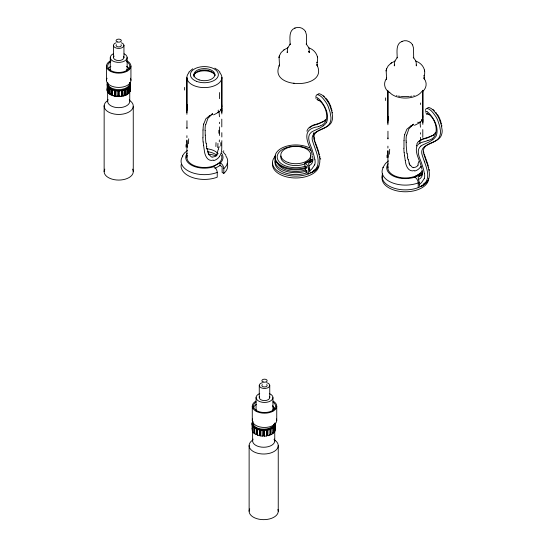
<?xml version="1.0" encoding="UTF-8"?>
<svg xmlns="http://www.w3.org/2000/svg" width="547" height="547" viewBox="0 0 547 547"><rect width="100%" height="100%" fill="white"/><g stroke="black" fill="none" stroke-linecap="round" stroke-linejoin="round"><path stroke-width="0.82" d="M104.142 171.669L104.156 105.721M107.643 101.147L107.65 91.041M129.748 100.874L129.755 91.021M186.903 157.413L186.903 140.046M186.903 112.73L186.903 77.695L186.91 114.289M221.85 140.675C221.385 145.905 222.875 152.155 219.354 156.627M221.85 112.409L221.85 77.325L221.836 113.981M387.898 167.874L387.898 150.514M387.898 123.191L387.898 90.72L387.905 124.757M422.831 124.442L422.845 90.317M219.497 126.883L219.443 135.485M420.493 137.345L420.479 140.169M186.958 128.524L186.958 120.737M221.795 119.137L221.795 126.918M387.953 138.986L387.953 131.198M422.79 129.598L422.79 137.379M186.917 135.69L186.91 137.584M387.912 146.152L387.905 148.046M186.903 110.576L187.341 104.415M387.898 121.037L388.103 116.361M406.175 142.37L406.202 140.969M205.207 130.507L205.18 131.909A109.462 89.216 -6 0 0 205.255 135.116M219.361 139.957L219.306 141.837M279.086 57.298L279.476 65.045M294.717 28.205C287.948 30.707 290.457 41.059 290.026 44.553L290.382 43.958L287.619 47.897L287.168 52.615L287.407 51.972M386.168 70.618L386.558 78.358M401.806 41.517C395.03 44.027 397.546 54.372 397.115 57.873L397.471 57.271L394.708 61.216L394.257 65.927L394.729 64.99M202.992 129.995L202.985 137.776M403.987 140.456L403.98 148.237M313.657 134.206L313.732 133.468M219.067 146.521L218.957 147.724M425.416 110.473L425.874 109.051A4.684 2.701 60 0 1 427.207 108.436C431.132 109.414 433.443 113.366 435.713 116.422A16.348 9.436 60 0 1 437.662 120.053L439.692 126.172L440.52 131.205A14.331 8.273 60 0 1 440.123 134.849C438.092 145.037 420.281 142.446 421.792 153.563C424.356 164.141 434.174 178.848 421.019 186.411C436.574 179.56 426.202 163.765 423.44 152.613C421.928 141.495 439.74 144.08 441.771 133.899A14.331 8.273 60 0 0 442.167 130.254L441.34 125.215L439.309 119.102A16.348 9.436 60 0 0 437.361 115.472C435.091 112.415 432.78 108.463 428.855 107.485A4.684 2.701 60 0 0 427.515 108.101L427.269 108.518M279.107 57.127L279.367 55.883M386.196 70.44L386.456 69.195M279.038 57.667L279.155 56.758M386.127 70.987L386.244 70.071M205.754 124.654L207.867 118.371L211.662 114.583M406.742 135.116L408.862 128.832L412.657 125.051M313.766 133.229L313.93 132.552M203.751 124.019L205.836 118.795L209.426 115.827M404.746 134.48L406.831 129.256L410.421 126.295M107.383 91.581L107.021 90.255L107.383 82.44L107.383 91.581L108.019 91.527L108.019 85.817L107.383 85.879L107.021 84.546L107.656 84.491M107.383 88.149L107.021 89.476L107.656 89.537M115.732 96.402L115.834 90.33L115.732 96.402L118.036 96.614L118.138 90.542L118.036 96.614M130.029 91.581L130.391 90.255L130.029 82.44L130.029 91.581L129.393 91.527L129.393 85.817L130.029 85.879L130.391 84.546L129.755 84.491M251.996 423.344L252.358 422.017L252.358 431.159L251.996 423.344L253.145 423.453M251.996 429.053L252.358 427.727M260.714 430.27L260.892 429.607L263.196 429.819L263.011 436.191L260.714 435.98L260.714 430.27L263.011 430.482L263.196 429.819M260.714 435.98L260.892 429.607M274.225 424.014L273.856 425.347L275.011 425.45L275.373 424.123L274.225 424.014L274.225 426.462M279.462 65.107L279.298 65.674L279.585 64.512L279.073 66.064L279.332 65.524C268.105 89.612 328.467 89.612 317.233 65.524L317.492 66.064L316.98 64.512L317.267 65.674L317.103 65.141M386.551 78.426L386.387 78.994L386.674 77.831L386.161 79.377L386.421 78.836C382.914 83.233 384.705 89.687 389.355 92.388M423.891 183.518L423.282 184.859A10.591 8.205 90 0 1 420.26 186.616L419.282 185.474L419.187 182.5A4.629 2.673 60 0 0 418.373 179.532C422.448 178.322 423.139 173.543 422.093 170.008M279.428 55.678L281.137 52.512L283.968 49.893M386.517 68.997L388.22 65.825L391.057 63.206M279.271 56.218L279.531 55.35M386.353 69.531L386.613 68.662M314.258 169.953L313.711 171.088A10.591 8.205 90 0 1 310.703 172.825L309.739 171.737L309.629 168.708A4.629 2.673 60 0 0 308.816 165.741C312.891 164.531 313.575 159.751 312.535 156.216M314.607 164.879L312.098 168.647A63.671 36.758 60 0 1 309.875 170.63L309.629 170.89M424.164 178.671L421.655 182.438A63.671 36.758 60 0 1 419.433 184.421M416.759 144.141C418.072 140.264 422.448 139.259 425.963 138.377A48.888 28.225 60 0 0 427.563 137.83L433.272 135.266L435.713 132.271M382.838 167.69L385.491 163.464L388.418 160.955M326.655 122.159C329.499 114.391 324.986 105.441 319.715 99.725A10.147 5.86 60 0 0 318.019 98.248L317.643 98.022M317.704 94.727L317.957 94.31A4.684 2.701 60 0 1 319.298 93.694C323.215 94.672 325.533 98.624 327.803 101.674A16.348 9.436 60 0 1 329.745 105.311L331.783 111.424L332.603 116.463A14.331 8.273 60 0 1 332.207 120.108C330.183 130.289 312.371 127.697 313.882 138.822C316.645 149.974 327.017 165.768 311.462 172.62C324.501 165.105 314.881 150.316 312.234 139.772C310.723 128.654 328.528 131.239 330.566 121.058A14.331 8.273 60 0 0 330.956 117.414L330.135 112.374L328.097 106.262A16.348 9.436 60 0 0 326.156 102.631C323.886 99.575 321.568 95.622 317.65 94.645A4.684 2.701 60 0 0 316.31 95.26L315.858 96.682A2.797 1.614 60 0 0 315.906 97.222M182.39 155.963L184.496 153.003L187.423 150.493M217.262 154.145L216.927 154.63M418.257 164.606L417.922 165.098M312.412 160.216L310.621 162.124L309.082 162.842A2.277 1.265 64.2 0 0 309.11 165.55M421.969 174.008L420.178 175.915L418.64 176.633A2.277 1.265 64.2 0 0 418.667 179.341M420.951 166.302L420.349 167.088M325.711 119.437L323.715 121.475L318.005 124.039A48.888 28.225 60 0 1 316.405 124.586C312.891 125.468 308.515 126.473 307.195 130.343A12.089 6.981 60 0 0 306.949 131.225M309.609 127.875L312.754 125.304L318.053 123.636A48.888 28.225 60 0 0 319.653 123.089L325.362 120.525M419.166 141.666L422.311 139.102L427.61 137.427A48.888 28.225 60 0 0 429.21 136.88L434.133 134.774M188.756 72.218L192.742 68.778M112.381 95.554L112.668 89.517L112.381 95.554L114.453 96.163L114.747 95.834L114.747 90.125L114.453 96.163M129.557 82.912A11.07 6.386 0 0 1 127.984 87.643L127.984 93.352L128.559 93.516L128.559 87.814L129.612 86.611L129.044 86.447L129.044 92.149L129.612 92.32L129.612 86.611M128.559 93.516L129.612 92.32M257.357 429.422L257.89 428.821L259.962 429.429L259.962 435.138L259.435 435.74L257.357 435.125L257.357 429.422L259.435 430.031L259.962 429.429M257.357 435.125L257.89 434.53M273.555 425.881L272.502 427.084L273.534 427.385L274.594 426.188L273.555 425.881L273.534 433.094L272.502 432.786M273.534 433.094L274.594 431.898L274.594 426.188M220.537 109.578L220.913 109.243M421.532 120.039L421.908 119.704M422.599 91.445C426.53 88.546 427.344 82.727 424.322 78.836L424.581 79.377L424.192 78.453M323.25 125.878L319.633 128.162L313.007 131.218A40.656 23.473 60 0 0 311.339 132.23C305.274 137.304 311.38 145.899 312.754 151.792A52.594 30.365 60 0 1 313.889 155.41L314.901 159.765M432.807 139.67L429.19 141.953L422.564 145.01A40.656 23.473 60 0 0 420.896 146.022M221.104 109.085L221.685 109.085L221.85 110.973M422.099 119.547L422.681 119.547L422.838 121.434M420.896 146.028C414.838 151.102 420.93 159.676 422.311 165.584A52.594 30.365 60 0 1 423.453 169.201L424.458 173.556M127.314 88.176L125.666 89.127L125.666 94.836L126.118 95.096L127.766 94.146L127.766 88.436L127.314 88.176L127.314 93.886L125.666 94.836M284.467 49.558L288.071 47.746M391.549 62.878L395.16 61.066M283.866 49.962L284.563 49.497M390.955 63.274L391.652 62.809M312.269 161.174L309.082 162.842M420.233 175.71L421.826 174.965M109.646 88.436L110.097 88.176L110.097 93.886L109.646 94.146L109.646 88.436L111.294 89.393L111.745 89.127L111.745 94.836L111.294 95.096L109.646 94.146M125.666 89.127L126.118 89.393L127.766 88.436M214.903 168.455L220.024 165.495L222.13 166.712L222.13 172.414L223.812 173.392L223.812 168.633A4.725 2.728 60 0 0 220.434 162.91L220.024 162.644L213.439 166.445L213.843 166.685A18.639 10.762 0 0 1 192.147 165.536A18.639 10.762 0 0 1 187.156 153.29M275.462 155.423A20.793 12.007 0 0 0 283.92 167.731A20.793 12.007 0 0 0 306.846 168.059L306.846 167.115L304.87 165.96L304.87 163.109L311.462 159.3L311.865 159.539A4.725 2.728 60 0 1 312.604 160.066M419.57 176.093L419.467 176.155A4.663 2.687 60 0 0 418.551 175.471M254.622 428.014L255.449 427.535L257.097 428.492L257.097 434.195L256.269 434.674L254.622 433.723L254.622 428.014L256.269 428.964L257.097 428.492M270.273 428.492L271.921 427.535L272.748 428.014L272.748 433.723L271.1 434.674L270.273 434.195L270.273 428.492L271.1 428.964L272.748 428.014M294.956 28.075C298.696 26.222 303.448 28.041 305.527 31.528M402.045 41.394C405.785 39.534 410.53 41.36 412.616 44.84M294.573 28.28L295.086 28.013M401.662 41.593L402.175 41.326M210.021 115.533L211.026 115.061M411.016 125.995L412.021 125.53M212.38 114.46L211.805 114.72M413.375 124.921L412.8 125.181M318.457 126.624L320.282 125.858M427.932 140.449C424.8 142.07 419.686 141.919 417.293 145.358C414.51 151.136 418.393 157.604 420.178 163.143A33.346 19.254 60 0 1 420.513 164.032L420.759 164.722A17.504 10.106 60 0 1 421.231 166.24L421.881 168.989M428.062 140.394C441.983 137.865 435.829 115.526 426.072 113.161M318.286 126.692C303.653 128.661 305.315 137.878 310.621 149.352A33.346 19.254 60 0 1 310.956 150.24L311.202 150.931A17.504 10.106 60 0 1 311.674 152.449L312.289 155.047M320.576 125.742C332.268 121.673 325.103 101.81 316.959 99.424M107.8 86.611L108.374 86.447L108.374 92.149L107.8 92.32L107.8 86.611L108.853 87.814L108.853 93.516L109.427 93.352L109.427 87.643L108.853 87.814M122.959 90.46L125.031 89.845L125.031 95.554L122.959 96.163L122.665 90.125L122.959 96.163M252.776 426.188L253.815 425.881L254.875 427.084L253.835 427.385L252.776 426.188L252.776 431.898L253.835 433.094L254.875 432.786M267.408 429.429L269.486 428.821L270.013 429.422L270.013 435.125L267.934 435.74L267.408 435.138L267.408 429.429L267.934 430.031L267.934 435.74M267.934 430.031L270.013 429.422M413.764 95.732L414.229 95.609M213.378 160.08C207.334 162.103 204.578 154.767 204.291 150.09A106.036 87.076 -9.2 0 1 203.867 147.369L203.593 145.317M414.373 170.541C408.322 172.572 405.573 165.228 405.286 160.551M411.87 96.156L410.373 96.409M409.382 96.539L401.354 96.539M130.391 83.773L129.755 83.828L129.755 87.089M107.021 90.255L107.656 90.193M129.755 89.537L130.391 89.476L130.029 88.149M121.68 90.699L119.376 90.905L119.28 90.542L119.376 96.614L121.68 96.402L121.578 90.33L121.68 96.402M253.145 424.014L251.996 424.123L252.358 425.45L253.514 425.347L253.145 424.014L253.145 425.648M264.174 429.819L266.478 429.607L266.656 430.27L266.656 435.98L264.358 436.191L264.174 429.819L264.358 436.191M264.358 430.482L266.656 430.27M413.327 167.45L413.58 167.457A7.884 6.325 78.2 0 0 418.065 165.262M107.021 83.773L107.656 83.828L107.656 87.089M129.755 90.193L130.391 90.255M115.732 90.699L118.036 90.905M293.746 83.151L294.265 83.219M319.694 100.662L318.272 100.416M400.37 96.409L398.435 96.074M428.527 114.357L427.474 114.043M396.513 95.609L396.972 95.732M127.984 87.643L128.559 87.814M112.381 89.845L114.453 90.46M426.51 114.255L426.804 114.364M415.576 61.066C421.84 62.905 426.503 69.503 424.11 76.033L424.178 75.5L424.178 78.358M308.494 47.746C314.751 49.592 319.414 56.191 317.028 62.714L317.096 62.18L317.089 65.045M214.814 68.149L218.055 70.214L219.997 72.218M427.18 111.8L427.576 112.053A10.147 5.86 60 0 1 429.265 113.53C434.55 119.225 439.05 128.189 436.212 135.95A36.704 21.189 60 0 1 432.766 139.601M304.87 163.109L305.281 163.341A4.725 2.728 60 0 1 308.693 169.119M277.616 163.04A18.639 10.762 0 0 0 305.281 169.987L306.846 170.89L306.846 172.777A20.793 12.007 0 0 1 283.92 172.449A20.793 12.007 0 0 1 275.462 160.141M305.951 172.291L308.658 173.857L308.658 169.098A23.302 13.449 0 0 0 309.629 168.708M127.314 93.886L127.766 94.146M255.996 433.566L257.097 434.195M222.793 151.635L225.897 155.177M317.192 99.657L317.554 99.998M434.345 110.788L434.215 110.658A10.147 5.86 60 0 0 432.978 109.537M107.855 82.912A11.07 6.386 0 0 0 112.497 89.448A11.07 6.386 0 0 0 124.743 89.517L125.031 89.845M107.827 91.034A11.07 6.386 0 0 0 124.743 95.226L125.031 95.554M107.8 92.32L108.853 93.516M269.486 434.53L270.013 435.125M416.014 64.984L416.486 65.927L416.035 61.216L413.265 57.271L413.682 57.996L413.505 48.02L412.5 44.642M325.752 98.043L327.202 99.848M435.72 112.313L436.643 113.475M308.925 51.671L309.458 52.539L308.665 51.37L309.397 52.615L308.946 47.897L306.183 43.958L306.593 44.683L306.416 34.707L305.411 31.323M187.334 147.382L186.903 140.627M327.325 100.019L328.268 101.386M410.229 165.55L409.819 164.914M209.234 155.088L208.824 154.452M437.368 114.48L438.161 115.704M328.494 101.735L329.294 103.123M438.373 116.067L438.762 116.75M438.94 117.085L439.364 117.94M329.554 103.636L329.807 104.149M439.521 118.282L439.829 118.979M409.32 163.95L408.937 163.02M208.325 153.488L207.942 152.558M330.121 104.839L330.552 105.892M440.041 119.513L440.438 120.572M330.689 106.248L330.935 106.959M425.511 157.816L425.279 157.16M425.792 158.589L426.168 159.628M315.906 143.888L316.234 144.798M316.419 145.317L316.795 146.35M426.352 160.141L426.715 161.18M425.142 156.763L424.725 155.58M315.626 143.102L315.352 142.323M316.98 146.869L317.342 147.902M426.899 161.693L427.255 162.732M317.52 148.422L317.698 148.941A52.594 30.365 60 0 1 318.833 152.558L318.935 152.934M315.031 141.393L314.819 140.729M424.547 155.054L424.205 153.994M440.615 121.106L440.95 122.193M420.034 122.097L420.452 127.205M219.039 111.636L219.456 116.743M331.222 107.848L331.448 108.586M314.525 139.793L314.231 138.712M275.011 427.727L275.373 429.053M266.656 435.98L266.478 429.607M119.28 96.245L119.376 96.614M428.568 166.979L428.732 167.614M441.162 122.938L441.408 123.889M423.857 152.777L423.658 151.97M331.749 109.708L332.008 110.767M319.174 153.816L319.359 154.575M429.121 169.242L429.34 170.356M441.716 125.215L441.901 126.145M314.491 137.509L314.669 138.453M319.721 156.251L319.845 156.914M388.117 157.304L387.898 151.095M407.426 157.139L407.549 157.81M206.431 146.678L206.554 147.348A71.096 56.526 -28.3 0 0 206.951 148.982M332.309 112.169L332.432 112.901M313.828 136.846L313.698 135.806M424.499 70.071L424.547 70.44M424.568 70.618L424.616 70.987M406.906 153.762L406.223 145.584A109.462 89.216 -6 0 1 406.209 142.37M317.41 56.758L317.458 57.127M317.479 57.298L317.527 57.667M205.911 143.3L205.228 135.116M404.589 155.779L404.855 157.837A106.036 87.076 -9.2 0 0 405.272 160.551M320.597 158.206L320.713 159.245M221.822 132.661L221.843 136.989M420.493 132.716L420.493 134.104M219.497 122.255L219.497 123.643M424.807 182.951L424.807 183.854M422.845 90.296L422.845 122.87M418.216 182.889L418.216 187.655M315.25 169.16L315.25 170.049M305.281 166.192L305.281 166.213A18.639 10.762 0 0 1 280.085 162.719A18.639 10.762 0 0 1 285.281 148.066A18.639 10.762 0 0 1 310.826 150.562M305.281 167.861L305.281 169.987M278.245 445.614L278.245 511.24M276.741 406.134L276.741 420.404M275.373 423.344L275.011 431.159L275.011 422.831M274.751 423.604L274.751 426.065M274.751 430.995L274.751 440.855M272.953 397.573L272.953 410.893M271.1 428.964L271.1 434.674M269.753 385.444L269.753 397.573M263.011 430.482L263.011 436.191M259.435 430.031L259.435 435.74M259.264 385.444L259.264 397.573M256.269 428.964L256.269 434.674M256.064 397.573L256.064 410.893M253.835 427.385L253.835 433.094M252.776 421.279L252.776 422.913M252.618 422.783L252.618 426.065M252.618 430.995L252.618 440.855M252.276 406.134L252.276 420.404M249.124 445.614L249.124 511.24M220.024 162.644L220.024 165.495M213.843 166.712A4.725 2.728 60 0 1 217.255 172.455L217.221 177.194A23.302 13.449 0 0 1 192.298 177.474A23.302 13.449 0 0 1 181.201 164.585M133.256 106.35L133.27 171.669M130.938 66.084L130.938 80.354M127.15 57.524L127.15 70.843A8.444 4.875 0 0 0 126.754 69.366M126.118 89.393L126.118 95.096M124.743 89.517L124.743 95.226M123.95 45.394L123.95 57.524M113.461 45.394L113.461 57.524M111.294 89.393L111.294 95.096M110.262 57.524L110.262 70.843A8.444 4.875 0 0 1 110.658 69.366M106.474 66.084L106.474 80.354M120.996 44.663A2.619 1.511 0 0 1 118.706 46.912A2.619 1.511 0 0 1 116.415 44.663M121.249 42.748A5.244 3.029 0 0 1 122.74 47.329A5.244 3.029 0 0 1 114.672 47.329A5.244 3.029 0 0 1 116.162 42.748M124.114 53.784A8.444 4.875 0 0 1 124.853 60.867A8.444 4.875 0 0 1 112.559 60.867A8.444 4.875 0 0 1 113.297 53.784M130.364 78.214A12.232 7.063 0 0 1 118.706 87.417A12.232 7.063 0 0 1 107.048 78.214M126.542 60.662A12.232 7.063 0 0 1 127.608 70.925A12.232 7.063 0 0 1 109.803 70.925A12.232 7.063 0 0 1 110.87 60.662M108.162 68.901A11.07 6.386 0 0 1 110.884 66.324M126.535 66.324A11.07 6.386 0 0 1 129.249 68.901M126.535 61.572A11.07 6.386 0 0 1 126.535 70.604A11.07 6.386 0 0 1 110.884 70.604A11.07 6.386 0 0 1 110.884 61.572M129.742 82.754A11.07 6.386 0 0 1 118.706 89.599A11.07 6.386 0 0 1 107.67 82.754M129.584 91.034A11.07 6.386 0 0 1 127.984 93.352M129.714 100.532A14.564 8.41 0 0 1 128.757 112.121A14.564 8.41 0 0 1 108.655 112.121A14.564 8.41 0 0 1 107.697 100.532M129.324 99.479A11.07 6.386 0 0 1 118.706 107.67A11.07 6.386 0 0 1 108.087 99.479M132.579 169.119A14.564 8.41 0 0 1 118.706 180.072A14.564 8.41 0 0 1 104.833 169.119M123.519 56.327A5.244 3.029 0 0 1 118.446 60.546A5.244 3.029 0 0 1 114.125 56.061M193.46 75.165A11.651 6.728 0 0 1 204.373 70.789A11.651 6.728 0 0 1 215.292 75.165M194 76.949A10.482 6.051 0 0 1 203.252 70.064A10.482 6.051 0 0 1 214.834 75.65M221.152 109.885A15.644 4.547 -17.6 0 1 213.521 114.87M221.891 108.641A12.848 0.875 -34.9 0 1 221.856 108.737M220.564 109.742A9.176 0.814 -52.1 0 1 220.79 109.53M223.723 151.321A61.127 0.369 -89.1 0 1 223.73 150.719M219.538 98.672A161.878 6.379 88.3 0 1 219.62 92.532M220.838 142.637A101.94 6.926 -88.1 0 1 220.831 145.981M219.388 156.654A15.631 12.232 40.3 0 1 213.651 160.613M203.525 145.324A152.175 124.702 -0.9 0 1 203.21 141.946M203.074 141.953A161.878 132.422 2 0 1 202.855 137.776M203.067 129.995A59.411 48.375 6.7 0 1 203.593 123.991M209.364 115.711A9.176 3.774 -27.5 0 1 209.986 115.403M211.552 114.398A12.848 1.497 -25.4 0 1 212.578 113.947M217.07 154.801A7.884 6.325 78.2 0 1 212.585 156.941M212.236 157.262A7.514 5.798 -73.2 0 1 209.59 154.774M208.851 154.432A16.909 13.101 -41.9 0 1 208.373 153.461M208.222 152.428A45.004 35.186 -36.7 0 1 207.347 148.839M206.787 146.582A104.99 84.06 -24.4 0 1 206.349 143.205M205.077 130.507A63.22 51.507 -6.3 0 1 205.446 124.641M211.901 114.145A8.383 2.448 -36.4 0 1 212.639 113.694M218.055 110.391A10.537 0.759 -32.1 0 1 218.622 110.2M217.405 112.484A7.214 1.914 -53.7 0 1 219.101 111.54M221.371 102.337A63.22 6.694 -85.2 0 1 221.85 106.897M218.868 130.241A109.462 4.431 -88.4 0 1 218.855 133.263M216.024 142.596A101.639 16.93 -83.9 0 1 215.887 146.521M217.973 143.403A43.466 11.678 -80.7 0 1 217.713 147.697M218.554 147.916A14.482 5.299 -78.2 0 1 218.328 149.68M218 149.987A7.371 3.248 -77.2 0 1 216.94 153.673M186.035 147.15A106.036 7.022 -86.3 0 1 186.014 144.702M186.958 127.533A152.175 0.663 -89.5 0 1 186.944 128.21M184.619 87.417A161.878 2.913 89.5 0 1 184.626 90.057M188.694 138.801A59.411 3.241 87.7 0 1 188.325 143.752M221.48 155.341A17.477 10.085 0 0 1 204.373 167.498A17.477 10.085 0 0 1 187.272 155.341M206.534 148.757A15.145 8.745 0 0 1 218.15 153.782M227.196 163.273A23.302 13.449 0 0 1 223.812 173.392M225.761 155.881A23.302 13.449 0 0 1 223.812 168.633M217.221 172.435A23.302 13.449 0 0 1 189.522 171.58A23.302 13.449 0 0 1 182.876 156.032M221.583 153.276A18.639 10.762 0 0 1 220.434 162.876M207.477 151.71A15.145 8.745 0 0 1 216.851 155.314M208.674 154.124A20.971 12.109 0 0 1 216.256 155.998M219.709 72.676A17.477 10.085 0 0 1 204.373 87.602A17.477 10.085 0 0 1 189.036 72.676M317.855 166.992A23.302 13.449 0 0 1 286.348 174.924A23.302 13.449 0 0 1 275.442 156.107M318.983 165.926A23.302 13.449 0 0 1 293.404 177.912A23.302 13.449 0 0 1 272.638 163.143M311.865 159.539A18.639 10.762 0 0 1 305.281 163.341M308.993 161.68A4.663 2.687 60 0 1 309.91 162.363M310.737 161.898A2.277 2.202 73.7 0 1 311.482 161.597M319.886 156.927A12.027 6.94 60 0 1 319.94 157.276M323.537 95.841A10.147 5.86 60 0 1 324.33 96.559M314.942 159.779A12.027 6.94 60 0 1 314.669 164.941M326.703 122.227A36.704 21.189 60 0 1 323.202 125.81M315.783 98.31A2.537 1.463 60 0 1 317.616 98.091M306.846 167.115A20.793 12.007 0 0 1 279.449 164.346A20.793 12.007 0 0 1 281.336 148.326A20.793 12.007 0 0 1 309.13 147.724M306.846 170.89A20.793 12.007 0 0 1 283.92 170.561A20.793 12.007 0 0 1 275.462 158.254M310.511 155.15A15.015 8.67 0 0 1 309.595 160.367M304.323 164.066A15.015 8.67 0 0 1 288.146 164.38A15.015 8.67 0 0 1 280.878 156.032M427.412 180.783A23.302 13.449 0 0 1 399.194 189.392A23.302 13.449 0 0 1 382.565 173.666M428.67 178.329A23.302 13.449 0 0 1 402.968 191.71A23.302 13.449 0 0 1 382.565 175.573M422.058 172.667A18.639 10.762 0 0 1 397.648 177.666A18.639 10.762 0 0 1 388.151 163.751M422.004 173.734A4.725 2.728 60 0 0 421.429 173.358L421.019 173.098L414.435 176.913L414.838 177.146A4.725 2.728 60 0 1 418.25 182.91M419.187 182.5A23.302 13.449 0 0 1 391.638 182.534A23.302 13.449 0 0 1 383.29 167.375M420.294 175.69A2.277 2.202 73.7 0 1 420.882 175.43M416.356 145.987A12.089 6.981 60 0 1 416.506 145.017M427.426 163.245A52.594 30.365 60 0 1 428.239 165.83M424.499 173.57A12.027 6.94 60 0 1 424.226 178.732M425.34 112.101A2.537 1.463 60 0 1 427.173 111.882M274.642 423.693A11.07 6.386 0 0 1 261.719 429.074A11.07 6.386 0 0 1 252.871 421.422M274.307 439.056A11.07 6.386 0 0 1 263.688 447.248A11.07 6.386 0 0 1 253.07 439.056M273.985 439.665A14.564 8.41 0 0 1 274.225 451.412A14.564 8.41 0 0 1 253.89 451.829A14.564 8.41 0 0 1 252.68 440.103M277.917 509.455A14.564 8.41 0 0 1 263.169 519.643A14.564 8.41 0 0 1 249.712 508.874M272.632 405.696A10.195 5.887 0 0 1 273.233 410.571M253.521 408.096A10.195 5.887 0 0 1 256.475 404.356M266.594 382.668A5.244 3.029 0 0 1 268.652 387.303A5.244 3.029 0 0 1 260.365 387.303A5.244 3.029 0 0 1 262.43 382.668M266.669 384.589A2.619 1.511 0 0 1 266.245 386.579A2.619 1.511 0 0 1 262.772 386.579A2.619 1.511 0 0 1 262.348 384.589M256.105 410.387A8.444 4.875 0 0 1 256.242 409.894M272.775 409.894A8.444 4.875 0 0 1 272.912 410.387M269.295 393.56A8.444 4.875 0 0 1 270.833 400.807A8.444 4.875 0 0 1 258.184 400.807A8.444 4.875 0 0 1 259.722 393.56M276.481 418.954A12.232 7.063 0 0 1 264.509 427.467A12.232 7.063 0 0 1 252.536 418.954M273.158 401.142A12.232 7.063 0 0 1 273.158 411.132A12.232 7.063 0 0 1 255.859 411.132A12.232 7.063 0 0 1 255.859 401.142M273.008 406.797A11.07 6.386 0 0 1 275.052 408.958M273.008 402.045A11.07 6.386 0 0 1 272.098 410.79A11.07 6.386 0 0 1 256.919 410.79A11.07 6.386 0 0 1 256.01 402.045M269.322 396.377A5.244 3.029 0 0 1 264.769 400.595A5.244 3.029 0 0 1 259.517 396.657M422.147 120.347A15.644 4.547 -17.6 0 1 414.51 125.331M422.886 119.102A12.848 0.875 -34.9 0 1 422.852 119.198M421.559 120.203A9.176 0.814 -52.1 0 1 421.785 119.991M424.711 161.782A61.127 0.369 -89.1 0 1 424.725 161.187M420.595 104.491A161.878 6.379 88.3 0 1 420.616 102.993M420.383 167.122A15.631 12.232 40.3 0 1 414.647 171.074M404.52 155.786A152.175 124.702 -0.9 0 1 404.206 152.415M404.069 152.415A161.878 132.422 2 0 1 403.85 148.244M404.062 140.463A59.411 48.375 6.7 0 1 404.589 134.453M410.359 126.172A9.176 3.774 -27.5 0 1 410.982 125.865M412.547 124.86A12.848 1.497 -25.4 0 1 413.573 124.415M413.231 167.724A7.514 5.798 -73.2 0 1 410.585 165.235M409.847 164.9A16.909 13.101 -41.9 0 1 409.368 163.922M409.218 162.897A45.004 35.186 -36.7 0 1 408.342 159.3M407.946 159.444A71.096 56.526 -28.3 0 1 407.604 157.796M407.782 157.051A104.99 84.06 -24.4 0 1 407.344 153.666M406.072 140.976A63.22 51.507 -6.3 0 1 406.442 135.102M412.65 124.771A8.383 2.448 -36.4 0 1 413.635 124.155M417.682 122.357A8.383 1.409 -41.2 0 1 417.97 122.193M418.722 122.699A7.214 1.914 -53.7 0 1 420.089 122.008M422.359 112.798A63.22 6.694 -85.2 0 1 422.845 117.366M419.864 140.702A109.462 4.431 -88.4 0 1 419.85 143.724M418.783 161.509A7.371 3.248 -77.2 0 1 417.935 164.134M387.03 157.611A106.036 7.022 -86.3 0 1 387.009 155.163M387.946 137.994A152.175 0.663 -89.5 0 1 387.939 138.671M385.614 97.879A161.878 2.913 89.5 0 1 385.621 100.518M389.683 149.263A59.411 3.241 87.7 0 1 389.32 154.213M422.024 170.938A17.477 10.085 0 0 1 401.799 177.748A17.477 10.085 0 0 1 387.987 166.835M421.744 91.499A17.477 10.085 0 0 1 405.997 98.057A17.477 10.085 0 0 1 389.478 92.163M424.308 78.959L424.069 77.831L424.308 78.959M117.393 41.948A2.619 1.511 0 0 0 121.325 40.642A2.619 1.511 0 0 0 117.393 39.329A2.619 1.511 0 0 0 117.393 41.948M199.135 79.903A10.482 6.051 0 0 0 214.862 74.659A10.482 6.051 0 0 0 199.135 69.414A10.482 6.051 0 0 0 199.135 79.903M196.537 81.346A13.983 8.068 0 0 0 218.321 75.233A13.983 8.068 0 0 0 198.267 67.397A13.983 8.068 0 0 0 196.537 81.346M288.303 162.562A15.015 8.67 0 0 0 310.826 155.054A15.015 8.67 0 0 0 288.303 147.546A15.015 8.67 0 0 0 288.303 162.562M263.196 382.004A2.619 1.511 0 0 0 267.127 380.691A2.619 1.511 0 0 0 263.196 379.379A2.619 1.511 0 0 0 263.196 382.004"/></g></svg>
